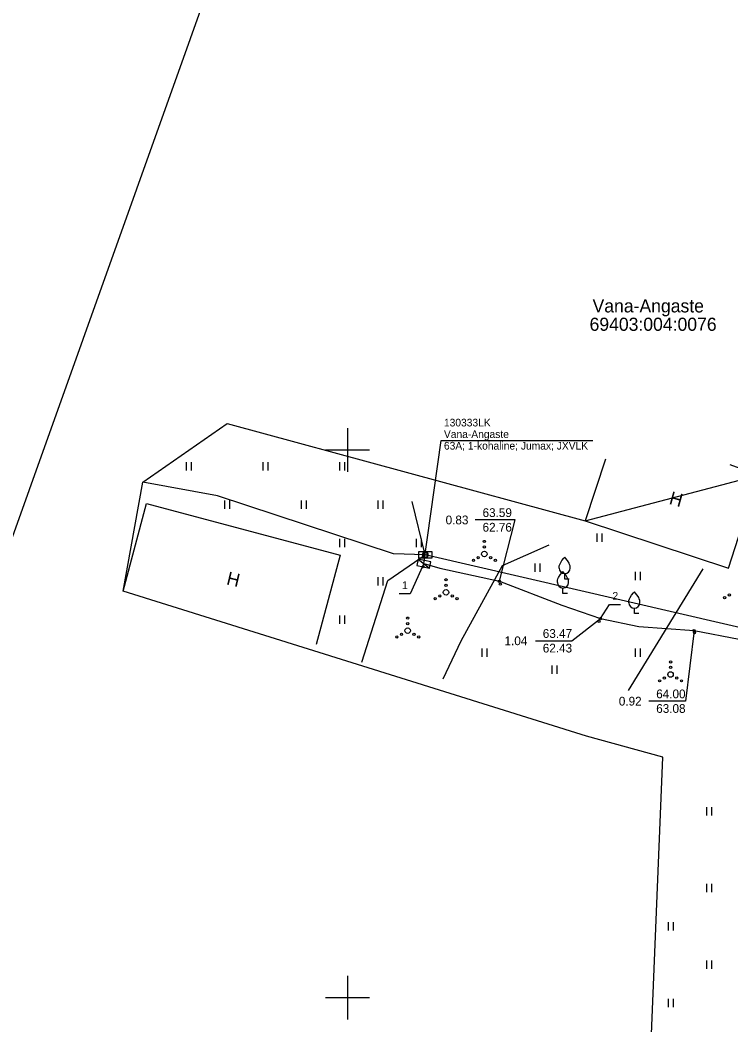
# Model space of a CAD drawing. Extents: x 639606 to 640670, y 6454775 to 6455795.
# Drawn here: x 639970.1 to 640035, y 6455147.5 to 6455239.2 of the extents above; entities that cross this region are included whole.
import ezdxf

# ---------------------------------------------------------------- set-up
doc = ezdxf.new("R2010")
doc.units = 0
for name, color, linetype in [('ABIJOONIS', 7, 'Continuous'), ('HALJASTUS', 7, 'Continuous'), ('HOONE', 7, 'Continuous'), ('MOOTMPUNKT', 7, 'Continuous'), ('MOOTPIIR', 7, 'Continuous'), ('MPKAABEL', 7, 'Continuous'), ('MPOHULIIN', 7, 'Continuous'), ('PIIR', 7, 'Continuous'), ('POST', 7, 'Continuous'), ('PUU', 7, 'Continuous'), ('VORK', 7, 'Continuous'), ('VORMISTUS', 7, 'Continuous')]:
    doc.layers.add(name, color=color, linetype=linetype)

msp = doc.modelspace()

# ---------------------------------------------------------------- linework, layer by layer
at = {"layer": 'ABIJOONIS'}
for points in [[(640006.97, 6455189.621), (640005.721, 6455186.851), (640004.721, 6455186.851)], [(640023.098, 6455184.604), (640023.935, 6455185.881), (640024.935, 6455185.881)]]:
    msp.add_lwpolyline(points, dxfattribs=at)
at = {"layer": 'HALJASTUS'}
for p, q in [((639985.272, 6455198.881), (639985.272, 6455198.119)), ((639985.728, 6455198.881), (639985.728, 6455198.119)), ((639992.272, 6455198.881), (639992.272, 6455198.119)), ((639992.728, 6455198.881), (639992.728, 6455198.119)), ((639999.272, 6455198.881), (639999.272, 6455198.119)), ((639999.728, 6455198.881), (639999.728, 6455198.119)), ((639988.772, 6455195.381), (639988.772, 6455194.619)), ((639989.228, 6455195.381), (639989.228, 6455194.619)), ((639995.772, 6455195.381), (639995.772, 6455194.619)), ((639996.228, 6455195.381), (639996.228, 6455194.619)), ((640002.772, 6455195.381), (640002.772, 6455194.619)), ((640003.228, 6455195.381), (640003.228, 6455194.619)), ((640022.772, 6455192.381), (640022.772, 6455191.619)), ((640023.228, 6455192.381), (640023.228, 6455191.619)), ((639999.272, 6455191.881), (639999.272, 6455191.119)), ((639999.728, 6455191.881), (639999.728, 6455191.119)), ((640006.272, 6455191.881), (640006.272, 6455191.119)), ((640006.728, 6455191.881), (640006.728, 6455191.119)), ((640017.116, 6455189.627), (640017.116, 6455188.866)), ((640017.571, 6455189.627), (640017.571, 6455188.866)), ((640032.431, 6455189.145), (640025.622, 6455178.032)), ((640002.772, 6455188.381), (640002.772, 6455187.619)), ((640003.228, 6455188.381), (640003.228, 6455187.619)), ((640026.272, 6455188.881), (640026.272, 6455188.119)), ((640026.728, 6455188.881), (640026.728, 6455188.119)), ((639999.272, 6455184.881), (639999.272, 6455184.119)), ((639999.728, 6455184.881), (639999.728, 6455184.119)), ((640012.272, 6455181.881), (640012.272, 6455181.119)), ((640012.728, 6455181.881), (640012.728, 6455181.119)), ((640026.272, 6455181.881), (640026.272, 6455181.119)), ((640026.728, 6455181.881), (640026.728, 6455181.119)), ((640018.663, 6455180.334), (640018.663, 6455179.573)), ((640019.118, 6455180.334), (640019.118, 6455179.573)), ((640032.772, 6455167.381), (640032.772, 6455166.619)), ((640033.228, 6455167.381), (640033.228, 6455166.619)), ((640032.772, 6455160.381), (640032.772, 6455159.619)), ((640033.228, 6455160.381), (640033.228, 6455159.619)), ((640029.272, 6455156.881), (640029.272, 6455156.119)), ((640029.728, 6455156.881), (640029.728, 6455156.119)), ((640032.772, 6455153.381), (640032.772, 6455152.619)), ((640033.228, 6455153.381), (640033.228, 6455152.619)), ((640029.272, 6455149.881), (640029.272, 6455149.119)), ((640029.728, 6455149.881), (640029.728, 6455149.119))]:
    msp.add_line(p, q, dxfattribs=at)
for points in [[(640001.302, 6455180.642), (640003.695, 6455188.08), (640007.1, 6455190.42), (640005.897, 6455195.295)], [(640018.392, 6455191.313), (640014.112, 6455189.435), (640010.337, 6455182.552), (640008.697, 6455179.072)]]:
    msp.add_lwpolyline(points, dxfattribs=at)
for centre, radius in [((640012.5, 6455191.65), 0.1), ((640012.5, 6455191.15), 0.1), ((640011.935, 6455190.175), 0.1), ((640012.5, 6455190.5), 0.25), ((640013.065, 6455190.175), 0.1), ((640011.5, 6455189.925), 0.1), ((640013.5, 6455189.925), 0.1), ((640009, 6455188.15), 0.1), ((640009, 6455187.65), 0.1), ((640008, 6455186.425), 0.1), ((640008.435, 6455186.675), 0.1), ((640009, 6455187), 0.25), ((640009.565, 6455186.675), 0.1), ((640010, 6455186.425), 0.1), ((640034.437, 6455186.515), 0.1), ((640034.872, 6455186.765), 0.1), ((640005.5, 6455184.65), 0.1), ((640005.5, 6455183.5), 0.25), ((640005.5, 6455184.15), 0.1), ((640004.5, 6455182.925), 0.1), ((640004.935, 6455183.175), 0.1), ((640006.065, 6455183.175), 0.1), ((640006.5, 6455182.925), 0.1), ((640029.5, 6455180.65), 0.1), ((640029.5, 6455180.15), 0.1), ((640028.935, 6455179.175), 0.1), ((640029.5, 6455179.5), 0.25), ((640030.065, 6455179.175), 0.1), ((640028.5, 6455178.925), 0.1), ((640030.5, 6455178.925), 0.1)]:
    msp.add_circle(centre, radius, dxfattribs=at)
at = {"layer": 'HOONE'}
for points in [[(640023.56, 6455199.161), (640021.701, 6455193.528), (640034.775, 6455189.214), (640037.528, 6455197.711), (640034.927, 6455198.645)], [(639979.513, 6455187.096), (639981.657, 6455195.116), (639999.323, 6455190.393), (639997.14, 6455182.227)]]:
    msp.add_lwpolyline(points, dxfattribs=at)
at = {"layer": 'MOOTMPUNKT'}
for centre in [(640006.911, 6455189.329), (640013.867, 6455188.011), (640013.96, 6455187.753), (640023.098, 6455184.604), (640022.969, 6455184.343), (640031.641, 6455183.517), (640031.686, 6455183.322)]:
    msp.add_circle(centre, 0.1, dxfattribs=at)
at = {"layer": 'MOOTPIIR'}
msp.add_lwpolyline([(640084.679, 6454959.181), (640111.51, 6455083.179), (640026.643, 6455119.173), (640028.789, 6455171.957), (640021.815, 6455173.861), (639979.513, 6455187.096), (639981.301, 6455197.047), (639989.007, 6455202.426), (640021.701, 6455193.528), (640037.528, 6455197.711), (640041.693, 6455204.032), (640063.075, 6455236.482), (640074.394, 6455233.135), (640131.45, 6455220.223), (640156.423, 6455214.497), (640209.151, 6455200.14), (640224.312, 6455191.446)], dxfattribs=at)
at = {"layer": 'MPKAABEL'}
for points in [[(640006.97, 6455189.621), (640008.432, 6455189.196), (640013.867, 6455188.011), (640019.579, 6455185.829), (640023.098, 6455184.604), (640026.609, 6455183.883), (640031.641, 6455183.517), (640035.775, 6455182.714), (640038.08, 6455183.097), (640039.612, 6455184.039), (640041.195, 6455186.591), (640043.32, 6455191.969), (640046.217, 6455201.094), (640051.955, 6455212.157), (640058.445, 6455222.504), (640064.488, 6455232.205), (640064.589, 6455232.275), (640064.711, 6455232.293), (640078.983, 6455228.638), (640092.82, 6455225.12), (640103.94, 6455222.081), (640118.276, 6455218.484), (640131.296, 6455215.362), (640146.045, 6455211.845)], [(640007.1, 6455190.42), (640004.203, 6455190.516), (639988.134, 6455195.825), (639981.301, 6455197.047)], [(640013.867, 6455188.011), (640015.316, 6455193.611), (640011.667, 6455193.611)], [(640017.165, 6455182.577), (640020.498, 6455182.577), (640023.098, 6455184.604)], [(640031.641, 6455183.517), (640030.854, 6455177.064), (640027.521, 6455177.064)]]:
    msp.add_lwpolyline(points, dxfattribs=at)
at = {"layer": 'MPOHULIIN'}
msp.add_lwpolyline([(640035.626, 6455191.841), (640043.668, 6455181.972), (640007.1, 6455190.42)], dxfattribs=at)
at = {"layer": 'POST'}
for p, q in [((640006.964, 6455190.718), (640006.964, 6455190.122)), ((640007.236, 6455190.718), (640007.236, 6455190.122)), ((640006.445, 6455190.033), (640006.326, 6455189.448)), ((640006.326, 6455189.448), (640007.496, 6455189.21)), ((640007.615, 6455189.795), (640006.445, 6455190.033)), ((640006.445, 6455190.033), (640007.496, 6455189.21)), ((640007.496, 6455189.21), (640007.615, 6455189.795))]:
    msp.add_line(p, q, dxfattribs=at)
msp.add_lwpolyline([(640006.97, 6455189.621), (640008.559, 6455200.86), (640022.413, 6455200.86)], dxfattribs=at)
msp.add_lwpolyline([(640006.503, 6455190.718), (640007.697, 6455190.718), (640007.697, 6455190.122), (640006.503, 6455190.122)], close=True, dxfattribs=at)
msp.add_circle((640007.1, 6455190.42), 0.25, dxfattribs=at)
at = {"layer": 'PUU'}
for p, q in [((640019.83, 6455188.208), (640019.83, 6455188.708)), ((640019.675, 6455186.892), (640019.675, 6455187.392)), ((640020.23, 6455188.208), (640019.83, 6455188.208)), ((640020.075, 6455186.892), (640019.675, 6455186.892)), ((640026.191, 6455185.056), (640026.191, 6455185.556)), ((640026.591, 6455185.056), (640026.191, 6455185.056))]:
    msp.add_line(p, q, dxfattribs=at)
for points in [[(640019.33, 6455189.208), (640019.33, 6455189.358), (640019.34, 6455189.423), (640019.375, 6455189.553), (640019.435, 6455189.673), (640019.58, 6455189.908), (640019.74, 6455190.113), (640019.83, 6455190.208)], [(640020.33, 6455189.208), (640020.33, 6455189.358), (640020.32, 6455189.423), (640020.285, 6455189.553), (640020.225, 6455189.673), (640020.08, 6455189.908), (640019.92, 6455190.113), (640019.83, 6455190.208)], [(640019.175, 6455187.892), (640019.175, 6455188.042), (640019.185, 6455188.107), (640019.22, 6455188.237), (640019.28, 6455188.357), (640019.425, 6455188.592), (640019.585, 6455188.797), (640019.675, 6455188.892)], [(640020.175, 6455187.892), (640020.175, 6455188.042), (640020.165, 6455188.107), (640020.13, 6455188.237), (640020.07, 6455188.357), (640019.925, 6455188.592), (640019.765, 6455188.797), (640019.675, 6455188.892)], [(640025.691, 6455186.056), (640025.691, 6455186.206), (640025.701, 6455186.271), (640025.736, 6455186.401), (640025.796, 6455186.521), (640025.941, 6455186.756), (640026.101, 6455186.961), (640026.191, 6455187.056)], [(640026.691, 6455186.056), (640026.691, 6455186.206), (640026.681, 6455186.271), (640026.646, 6455186.401), (640026.586, 6455186.521), (640026.441, 6455186.756), (640026.281, 6455186.961), (640026.191, 6455187.056)]]:
    msp.add_lwpolyline(points, dxfattribs=at)
for centre in [(640019.83, 6455189.208), (640019.675, 6455187.892), (640026.191, 6455186.056)]:
    msp.add_arc(centre, 0.5, 180, 0, dxfattribs=at)
at = {"layer": 'VORK'}
for p, q in [((640000, 6455202), (640000, 6455198)), ((639998, 6455200), (640002, 6455200)), ((640000, 6455152), (640000, 6455148)), ((639998, 6455150), (640002, 6455150))]:
    msp.add_line(p, q, dxfattribs=at)
at = {"layer": 'VORMISTUS'}
msp.add_lwpolyline([(640496.912, 6454930.678), (639946.283, 6455127.332), (640015.232, 6455320.389), (640565.861, 6455123.735)], close=True, dxfattribs=at)

# ---------------------------------------------------------------- texts
at = {"layer": 'ABIJOONIS'}
for s, p in [(' 1', (640004.721, 6455187.301)), (' 2', (640023.935, 6455186.331))]:
    msp.add_text(s, height=0.7, dxfattribs=at).set_placement(p)
at = {"layer": 'HOONE'}
for rotation, p in [(344.34422, (640029.293, 6455195.09)), (346.67547, (639988.884, 6455187.742))]:
    msp.add_text('H', height=1.2, rotation=rotation, dxfattribs=at).set_placement(p)
at = {"layer": 'MPKAABEL'}
for s, p in [('63.59', (640012.334, 6455193.878)), ('0.83', (640008.96, 6455193.211)), ('62.76', (640012.334, 6455192.544)), ('63.47', (640017.831, 6455182.844)), ('1.04', (640014.338, 6455182.177)), ('62.43', (640017.831, 6455181.511)), ('64.00', (640028.188, 6455177.33)), ('0.92', (640024.774, 6455176.664)), ('63.08', (640028.188, 6455175.997))]:
    msp.add_text(s, height=0.8, dxfattribs=at).set_placement(p)
at = {"layer": 'PIIR'}
for s, p in [('Vana-Angaste', (640022.376, 6455212.558)), ('69403:004:0076', (640022.102, 6455210.879))]:
    msp.add_text(s, height=1.2, dxfattribs=at).set_placement(p)
at = {"layer": 'POST'}
for s, p in [('130333LK', (640008.806, 6455202.149)), ('Vana-Angaste', (640008.806, 6455201.094)), ('63A; 1-kohaline; Jumax; JXVLK', (640008.806, 6455200.037))]:
    msp.add_text(s, height=0.7, dxfattribs=at).set_placement(p)

doc.saveas('drawing.dxf')
